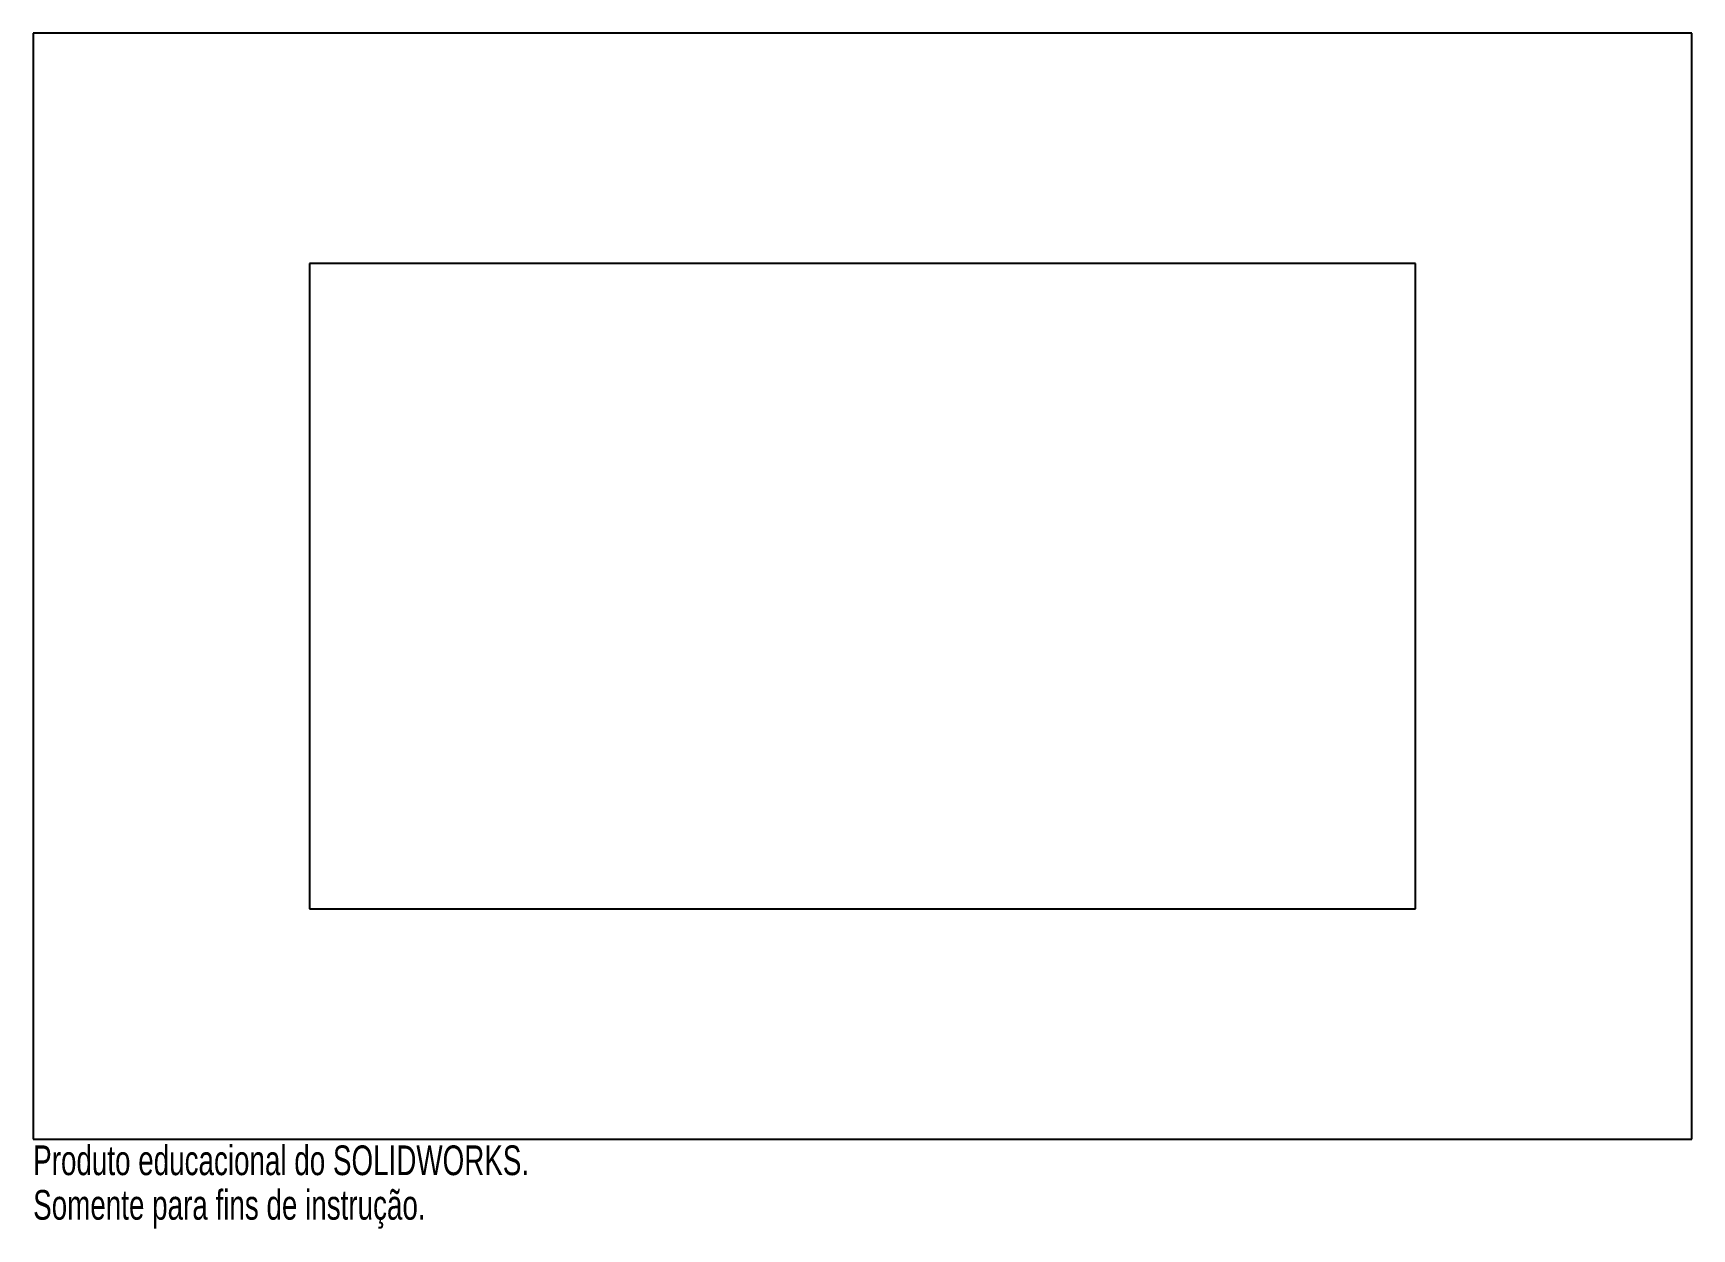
# Model space of a CAD drawing. Header units: millimetres. Extents: x 0 to 270, y -15 to 180.
import ezdxf

# ---------------------------------------------------------------- set-up
doc = ezdxf.new("R2010")
doc.units = ezdxf.units.MM
doc.styles.add('SLDTEXTSTYLE0', font='TXT', dxfattribs={"width": 0.7})

msp = doc.modelspace()

# ---------------------------------------------------------------- linework, layer by layer
at = {"color": 7, "linetype": 'Continuous', "lineweight": 25}
for p, q in [((0, 180), (0, 0)), ((270, 180), (0, 180)), ((270, 0), (270, 180)), ((45, 142.5), (45, 37.5)), ((225, 142.5), (45, 142.5)), ((225, 37.5), (225, 142.5)), ((45, 37.5), (225, 37.5)), ((0, 0), (270, 0))]:
    msp.add_line(p, q, dxfattribs=at)

# ---------------------------------------------------------------- texts
at = {"color": 7, "linetype": 'Continuous', "char_height": 4.8336, "attachment_point": 1, "style": 'SLDTEXTSTYLE0'}
for s, insert in [('Produto educacional do SOLIDWORKS.', (0, -1.02)), ('Somente para fins de instrução.', (0, -8.27))]:
    msp.add_mtext(s, dxfattribs=dict(at, insert=insert))

doc.saveas('drawing.dxf')
